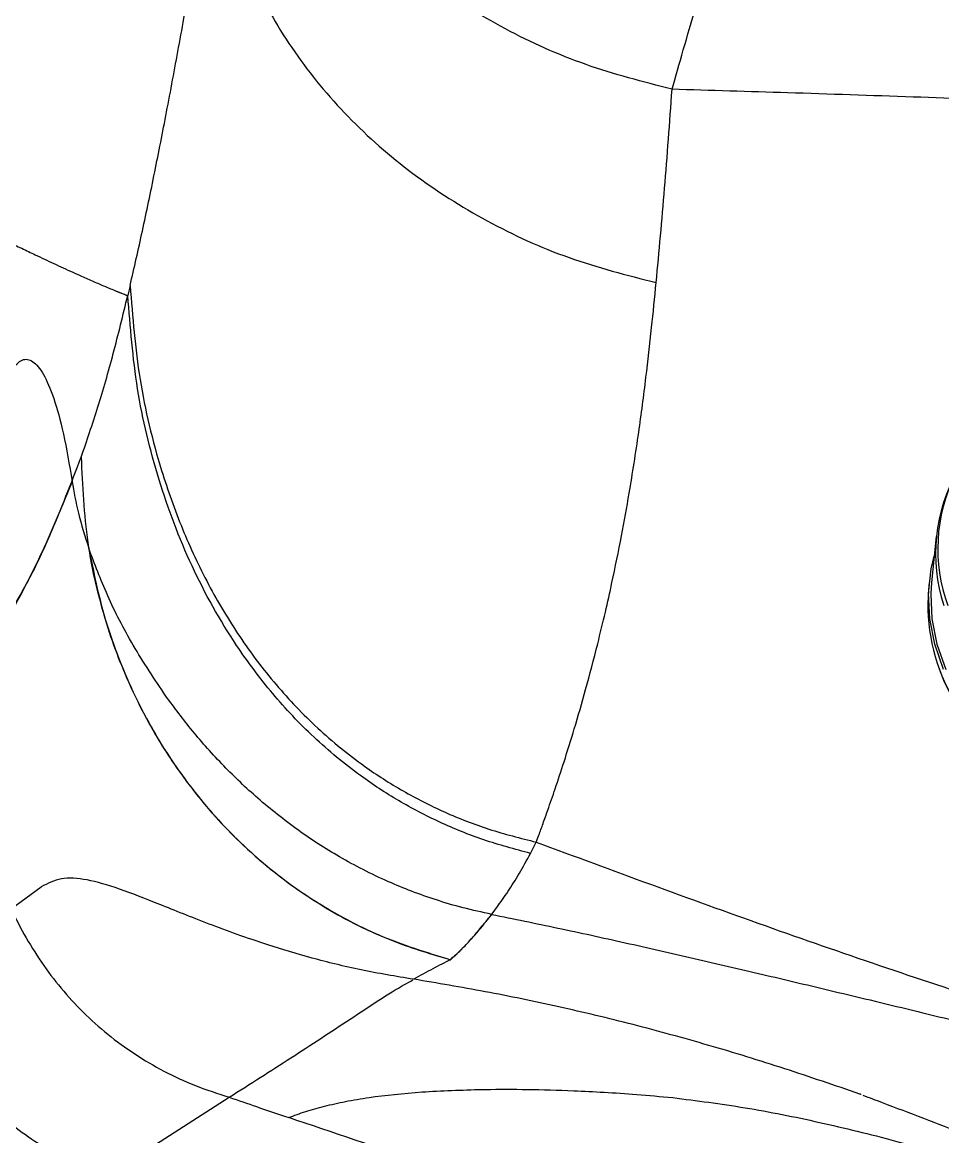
# Model space of a CAD drawing. Extents: x 832 to 912, y 781 to 934.
# Drawn here: x 842.738 to 846.045, y 820.873 to 824.875 of the extents above; entities that cross this region are included whole.
import ezdxf

# ---------------------------------------------------------------- set-up
doc = ezdxf.new("R2010")
doc.units = 0
doc.header["$MEASUREMENT"] = 0
doc.layers.add('1', color=4, linetype='Continuous')

# ---------------------------------------------------------------- blocks, each defined once
blk = doc.blocks.new('2026 SOVEREIGN HL')
at = {"layer": '1', "color": 3, "linetype": 'Continuous', "lineweight": 25}
for p, q in [((11.3959, 26.8343), (11.3875, 26.7985)), ((14.2919, 25.9336), (14.2749, 25.768)), ((14.2671, 25.7688), (14.2643, 25.7417)), ((12.8344, 24.7956), (12.8551, 24.836)), ((10.9684, 24.5965), (11.0766, 24.6753)), ((12.661, 23.948), (12.6716, 23.9482)), ((11.3155, 23.6405), (11.7518, 23.9199))]:
    blk.add_line(p, q, dxfattribs=at)
at = {"layer": '1', "color": 3, "linetype": 'Continuous', "lineweight": 25, "flags": 128}
for points in [[(14.3182, 25.4553), (14.2864, 25.5467), (14.2685, 25.6378), (14.2644, 25.7283), (14.2742, 25.8175), (14.2846, 25.8626)], [(14.2749, 25.768), (14.2722, 25.7276), (14.2763, 25.6374), (14.2942, 25.5466), (14.3259, 25.4554)], [(17.3004, 24.2099), (17.1122, 24.2131), (16.9227, 24.2231), (16.7328, 24.2395), (16.5437, 24.2625), (16.3563, 24.2919), (16.1717, 24.3275), (15.9907, 24.3691), (15.8144, 24.4165), (15.6438, 24.4695), (15.4796, 24.5277), (15.3229, 24.5909), (15.1744, 24.6587), (15.0349, 24.7308), (14.9052, 24.8067), (14.786, 24.8862), (14.6778, 24.9686), (14.5814, 25.0537), (14.4971, 25.1409), (14.4255, 25.2298), (14.3669, 25.32), (14.3217, 25.4108), (14.3039, 25.4572)]]:
    blk.add_lwpolyline(points, dxfattribs=at)
at = {"layer": '1', "color": 3, "linetype": 'Continuous', "lineweight": 25}
for centre, radius, start, end in [((14.8918, 25.8721), 0.6024, 150.2316, 198.0025), ((14.8973, 25.89), 0.5998, 153.9526, 199.9399), ((14.924, 25.6868), 0.6619, 175.2428, 208.82)]:
    blk.add_arc(centre, radius, start, end, dxfattribs=at)
for points, knots in [([(13.3428, 27.5393), (13.3559, 27.5851), (13.382, 27.6769), (13.4294, 27.8382), (13.4823, 28.0159), (13.5412, 28.2103), (13.6053, 28.4196), (13.6743, 28.6421), (13.7475, 28.8755), (13.8241, 29.1173), (13.8964, 29.3435), (13.9631, 29.5501), (14.0234, 29.7352), (14.0833, 29.9178), (14.122, 30.0342), (14.1414, 30.0925)], [0, 0, 0, 0, 0.079635, 0.159675, 0.24022, 0.321361, 0.403181, 0.485757, 0.56916, 0.653453, 0.73867, 0.803223, 0.86831, 0.933916, 1, 1, 1, 1]), ([(13.3428, 27.5393), (13.2386, 27.5661), (13.0301, 27.6197), (12.7396, 27.7509), (12.4753, 27.9153), (12.2451, 28.1125), (12.0544, 28.3361), (11.9096, 28.5806), (11.8097, 28.8395), (11.7867, 29.0174), (11.7751, 29.1063)], [0, 0, 0, 0, 0.125003, 0.250003, 0.375001, 0.5, 0.624999, 0.749997, 0.874997, 1, 1, 1, 1]), ([(11.3959, 26.8343), (11.4106, 26.8988), (11.4404, 27.0291), (11.4839, 27.2385), (11.5274, 27.4588), (11.5631, 27.65), (11.5922, 27.8105), (11.614, 27.9345), (11.6358, 28.0631), (11.6571, 28.1941), (11.6782, 28.3292), (11.6916, 28.4269), (11.6983, 28.4762)], [0, 0, 0, 0, 0.140036, 0.282961, 0.421234, 0.564312, 0.636184, 0.710127, 0.782616, 0.856671, 0.927683, 1, 1, 1, 1]), ([(11.6983, 28.4762), (11.7096, 28.383), (11.7322, 28.1967), (11.8329, 27.9255), (11.9794, 27.6697), (12.1727, 27.4363), (12.4063, 27.2312), (12.6745, 27.0609), (12.9691, 26.926), (13.1803, 26.8721), (13.2859, 26.8451)], [0, 0, 0, 0, 0.125004, 0.250003, 0.375001, 0.5, 0.624999, 0.749996, 0.874997, 1, 1, 1, 1]), ([(13.2859, 26.8451), (13.2963, 26.9568), (13.3173, 27.1804), (13.3343, 27.4195), (13.3428, 27.5393)], [0, 0, 0, 0, 0.499012, 1, 1, 1, 1]), ([(19.3979, 27.2631), (19.2691, 27.273), (19.0036, 27.2935), (18.5986, 27.3191), (18.1799, 27.3428), (17.7516, 27.3645), (17.3194, 27.3848), (16.8766, 27.4046), (16.4338, 27.4238), (15.9832, 27.4428), (15.5377, 27.4611), (15.0916, 27.4788), (14.6489, 27.4956), (14.204, 27.5117), (13.7681, 27.5266), (13.481, 27.5352), (13.3428, 27.5393)], [0, 0, 0, 0, 0.063363, 0.130662, 0.198148, 0.267906, 0.33969, 0.409259, 0.484509, 0.556932, 0.631192, 0.704894, 0.778783, 0.852716, 0.929106, 1, 1, 1, 1]), ([(10.0456, 27.1713), (10.0704, 27.1777), (10.1206, 27.1907), (10.1959, 27.1998), (10.2717, 27.2021), (10.347, 27.1974), (10.4157, 27.1876), (10.4779, 27.1746), (10.5331, 27.1605), (10.576, 27.1476), (10.6062, 27.1378), (10.6245, 27.1317), (10.6431, 27.1251), (10.662, 27.1183), (10.6812, 27.1112), (10.7007, 27.1037), (10.7218, 27.0954), (10.7448, 27.0861), (10.7699, 27.0757), (10.7961, 27.0645), (10.8233, 27.0527), (10.8516, 27.0401), (10.8793, 27.0275), (10.9055, 27.0155), (10.9304, 27.0039), (10.9557, 26.9921), (10.9812, 26.9801), (11.0063, 26.9682), (11.0308, 26.9566), (11.0582, 26.9436), (11.0886, 26.9292), (11.122, 26.9136), (11.1557, 26.898), (11.1889, 26.8827), (11.2182, 26.8695), (11.2431, 26.8585), (11.2641, 26.8493), (11.2845, 26.8405), (11.305, 26.8318), (11.3254, 26.8233), (11.3402, 26.8172), (11.349, 26.8137), (11.352, 26.8125), (11.355, 26.8113), (11.3579, 26.8101), (11.3609, 26.8089), (11.3638, 26.8077), (11.3688, 26.8058), (11.3749, 26.8034), (11.3813, 26.8008), (11.3851, 26.7993), (11.3869, 26.7987), (11.3873, 26.7985), (11.3874, 26.7985), (11.3875, 26.7985), (11.3875, 26.7985), (11.3875, 26.7985)], [0, 0, 0, 0, 0.05587, 0.113131, 0.169111, 0.225908, 0.281886, 0.322807, 0.365071, 0.405313, 0.418745, 0.432392, 0.446255, 0.460333, 0.474627, 0.489136, 0.503861, 0.521737, 0.540409, 0.559877, 0.58014, 0.6012, 0.623055, 0.641925, 0.65957, 0.678769, 0.698292, 0.716499, 0.734705, 0.752912, 0.777659, 0.80243, 0.827428, 0.852797, 0.876652, 0.892702, 0.908337, 0.923557, 0.938362, 0.953942, 0.969188, 0.971408, 0.973621, 0.975829, 0.97803, 0.980225, 0.982413, 0.984596, 0.99127, 0.996062, 0.998972, 0.999721, 0.999919, 0.999974, 0.999991, 1, 1, 1, 1]), ([(11.3959, 26.8343), (11.4048, 26.7217), (11.4225, 26.498), (11.4932, 26.2058), (11.5802, 25.9607), (11.6736, 25.7609), (11.7856, 25.5731), (11.9166, 25.3995), (12.0665, 25.2426), (12.2214, 25.1163), (12.3756, 25.0173), (12.5254, 24.9415), (12.6856, 24.8787), (12.7981, 24.8504), (12.8551, 24.836)], [0, 0, 0, 0, 0.130569, 0.259621, 0.344388, 0.427917, 0.510175, 0.591291, 0.671597, 0.751657, 0.812051, 0.873213, 0.935666, 1, 1, 1, 1]), ([(12.8551, 24.836), (12.8582, 24.8444), (12.8663, 24.8665), (12.8802, 24.9046), (12.8998, 24.9599), (12.9251, 25.0335), (12.9571, 25.1305), (12.9938, 25.2487), (13.0345, 25.3894), (13.0716, 25.5297), (13.1027, 25.6585), (13.1316, 25.7872), (13.1606, 25.9289), (13.1929, 26.1081), (13.2225, 26.2973), (13.2487, 26.4963), (13.2692, 26.6759), (13.2806, 26.7911), (13.2859, 26.8451)], [0, 0, 0, 0, 0.01484, 0.03923, 0.067283, 0.111375, 0.166075, 0.23137, 0.307245, 0.393675, 0.451975, 0.505005, 0.58777, 0.660862, 0.762623, 0.852108, 0.930569, 1, 1, 1, 1]), ([(11.22, 26.2183), (11.2403, 26.2773), (11.2804, 26.3939), (11.3356, 26.5865), (11.3702, 26.7281), (11.3875, 26.7985)], [0, 0, 0, 0, 0.3400365, 0.6723691, 1, 1, 1, 1]), ([(12.8344, 24.7956), (12.7779, 24.8106), (12.6665, 24.8404), (12.508, 24.905), (12.3597, 24.9823), (12.2068, 25.0826), (12.0533, 25.2099), (11.9046, 25.3675), (11.7526, 25.5709), (11.6099, 25.8271), (11.4926, 26.1376), (11.4139, 26.4638), (11.3963, 26.6865), (11.3875, 26.7985)], [0, 0, 0, 0, 0.064192, 0.126615, 0.187829, 0.248332, 0.328587, 0.409093, 0.49038, 0.61432, 0.740932, 0.869783, 1, 1, 1, 1]), ([(10.9705, 26.5347), (10.9832, 26.5481), (11.0085, 26.5751), (11.0466, 26.567), (11.0845, 26.5223), (11.1215, 26.4356), (11.1572, 26.3102), (11.1774, 26.1906), (11.1875, 26.1309)], [0, 0, 0, 0, 0.167151, 0.334424, 0.500723, 0.667991, 0.834523, 1, 1, 1, 1]), ([(10.8471, 25.4512), (10.8937, 25.5297), (10.9866, 25.6864), (11.1106, 25.9346), (11.1837, 26.1242), (11.22, 26.2183)], [0, 0, 0, 0, 0.336235, 0.670376, 1, 1, 1, 1]), ([(11.22, 26.2183), (11.2247, 26.116), (11.234, 25.9135), (11.3048, 25.6179), (11.4151, 25.3394), (11.5671, 25.0836), (11.7582, 24.8563), (11.9611, 24.6846), (12.1606, 24.5614), (12.3466, 24.4734), (12.4792, 24.4339), (12.5463, 24.4138)], [0, 0, 0, 0, 0.129627, 0.256635, 0.381366, 0.504279, 0.62612, 0.748064, 0.830312, 0.914029, 1, 1, 1, 1]), ([(11.1875, 26.1309), (11.1624, 26.069), (11.1118, 25.9447), (11.0425, 25.7957), (10.9938, 25.7113), (10.9757, 25.68)], [0, 0, 0, 0, 0.38388, 0.771113, 1, 1, 1, 1]), ([(11.1875, 26.1309), (11.1939, 26.0938), (11.2068, 26.0189), (11.2337, 25.934), (11.2472, 25.8913)], [0, 0, 0, 0, 0.496872, 1, 1, 1, 1]), ([(11.2472, 25.8913), (11.2646, 25.8058), (11.2991, 25.6361), (11.3924, 25.3932), (11.5142, 25.1662), (11.6663, 24.9593), (11.8469, 24.7758), (12.0552, 24.6203), (12.289, 24.4935), (12.4597, 24.4406), (12.5463, 24.4138)], [0, 0, 0, 0, 0.127734, 0.25346, 0.377508, 0.500366, 0.622778, 0.745816, 0.870936, 1, 1, 1, 1]), ([(11.5247, 25.3599), (11.4837, 25.4211), (11.4016, 25.544), (11.3102, 25.7241), (11.2683, 25.8353), (11.2472, 25.8913)], [0, 0, 0, 0, 0.330402, 0.662663, 1, 1, 1, 1]), ([(10.8471, 25.4512), (10.8398, 25.3671), (10.8255, 25.2014), (10.851, 24.9545), (10.9111, 24.72), (11.0086, 24.5023), (11.1422, 24.3069), (11.3117, 24.139), (11.4808, 24.0287), (11.6305, 23.959), (11.711, 23.9331), (11.7518, 23.9199)], [0, 0, 0, 0, 0.131973, 0.260148, 0.384851, 0.506718, 0.6269, 0.747248, 0.870417, 0.934188, 1, 1, 1, 1]), ([(12.695, 24.5766), (12.6604, 24.5841), (12.593, 24.5988), (12.4971, 24.6272), (12.4078, 24.6586), (12.3198, 24.6948), (12.2333, 24.7359), (12.149, 24.7818), (12.0717, 24.8291), (11.9711, 24.8976), (11.855, 24.9897), (11.7284, 25.1107), (11.6179, 25.2344), (11.5554, 25.3186), (11.5247, 25.3599)], [0, 0, 0, 0, 0.066597, 0.130042, 0.190607, 0.248501, 0.315062, 0.378709, 0.439599, 0.497857, 0.6275, 0.749062, 0.876924, 1, 1, 1, 1]), ([(10.6236, 25.1165), (10.6105, 25.0381), (10.5846, 24.8835), (10.5842, 24.6501), (10.6145, 24.4254), (10.6797, 24.2142), (10.7809, 24.0224), (10.8971, 23.8844), (11.0077, 23.7916), (11.101, 23.7306), (11.2039, 23.6783), (11.2778, 23.6533), (11.3155, 23.6405)], [0, 0, 0, 0, 0.134214, 0.265008, 0.391562, 0.513736, 0.632437, 0.750028, 0.809712, 0.870772, 0.933938, 1, 1, 1, 1]), ([(12.8551, 24.836), (13.1289, 24.7347), (13.6758, 24.5324), (14.4063, 24.2841), (15.0479, 24.0834), (15.6023, 23.9227), (15.976, 23.8266), (16.1642, 23.7782)], [0, 0, 0, 0, 0.2507042, 0.5007496, 0.6666943, 0.8322309, 1, 1, 1, 1]), ([(12.5463, 24.4138), (12.5549, 24.4214), (12.5733, 24.4378), (12.6036, 24.4683), (12.6374, 24.5054), (12.6742, 24.5494), (12.7129, 24.5998), (12.7527, 24.6571), (12.7923, 24.719), (12.8209, 24.7709), (12.8344, 24.7956)], [0, 0, 0, 0, 0.1056679, 0.2258821, 0.3560905, 0.491761, 0.6283896, 0.7615246, 0.8867976, 1, 1, 1, 1]), ([(12.4145, 24.3436), (12.3506, 24.3542), (12.2224, 24.3753), (12.0481, 24.4188), (11.8611, 24.475), (11.6739, 24.5428), (11.4975, 24.6142), (11.3531, 24.6713), (11.2379, 24.7043), (11.1449, 24.7116), (11.0994, 24.6874), (11.0766, 24.6753)], [0, 0, 0, 0, 0.083475, 0.167318, 0.249984, 0.374771, 0.499951, 0.624693, 0.749679, 0.874605, 1, 1, 1, 1]), ([(12.5463, 24.4138), (12.5677, 24.4334), (12.614, 24.4759), (12.6666, 24.5413), (12.695, 24.5766)], [0, 0, 0, 0, 0.460015, 1, 1, 1, 1]), ([(12.695, 24.5766), (12.7739, 24.5605), (12.9325, 24.5281), (13.1754, 24.4749), (13.4213, 24.419), (13.6642, 24.3622), (13.9258, 24.3001), (14.2066, 24.2325), (14.5097, 24.1583), (14.8103, 24.0832), (15.0061, 24.0316), (15.1041, 24.0058)], [0, 0, 0, 0, 0.099874, 0.200642, 0.303259, 0.404899, 0.500273, 0.625256, 0.750174, 0.87506, 1, 1, 1, 1]), ([(12.5463, 24.4138), (12.5258, 24.4033), (12.4849, 24.3824), (12.438, 24.3565), (12.4146, 24.3436)], [0, 0, 0, 0, 0.500815, 1, 1, 1, 1]), ([(11.7518, 23.9199), (11.8264, 23.9673), (11.976, 24.0623), (12.1881, 24.2009), (12.3381, 24.3017), (12.4019, 24.3357), (12.412, 24.3411)], [0, 0, 0, 0, 0.312054, 0.625549, 0.941002, 1, 1, 1, 1]), ([(14.0174, 23.9313), (13.9277, 23.9621), (13.7475, 24.0241), (13.4745, 24.1076), (13.2026, 24.1822), (12.9339, 24.2463), (12.6697, 24.3009), (12.4996, 24.3294), (12.4146, 24.3436)], [0, 0, 0, 0, 0.1652818, 0.3322376, 0.4990814, 0.6649026, 0.8323878, 1, 1, 1, 1]), ([(11.9655, 23.847), (11.9854, 23.8544), (12.0249, 23.869), (12.0933, 23.8882), (12.1686, 23.9053), (12.281, 23.9239), (12.4389, 23.9411), (12.5871, 23.9457), (12.661, 23.948)], [0, 0, 0, 0, 0.126003, 0.250452, 0.375005, 0.501773, 0.751629, 1, 1, 1, 1]), ([(12.6716, 23.9482), (12.7218, 23.9484), (12.8231, 23.949), (12.9678, 23.9447), (13.0996, 23.938), (13.2186, 23.9308), (13.3019, 23.9227), (13.3451, 23.9185)], [0, 0, 0, 0, 0.246632, 0.49821, 0.657341, 0.822277, 1, 1, 1, 1]), ([(14.0224, 23.9294), (14.0224, 23.9294), (14.0224, 23.9294), (14.0224, 23.9294), (14.0223, 23.9295), (14.0219, 23.9296), (14.0203, 23.9303), (14.0187, 23.9308), (14.0174, 23.9313)], [0, 0, 0, 0, 0.007509, 0.015515, 0.0341, 0.087873, 0.276053, 1, 1, 1, 1]), ([(11.7518, 23.9199), (11.7847, 23.9086), (11.8559, 23.8842), (11.9271, 23.86), (11.9655, 23.847)], [0, 0, 0, 0, 0.461547, 1, 1, 1, 1]), ([(13.3451, 23.9185), (13.4313, 23.9076), (13.6038, 23.8857), (13.8715, 23.8317), (14.1449, 23.7654), (14.3325, 23.7103), (14.4263, 23.6827)], [0, 0, 0, 0, 0.250001, 0.500006, 0.749998, 1, 1, 1, 1]), ([(14.0285, 23.9271), (14.0515, 23.9185), (14.124, 23.8913), (14.246, 23.8446), (14.4033, 23.7835), (14.5783, 23.7142), (14.7799, 23.6332), (15.0107, 23.5393), (15.1741, 23.472), (15.2616, 23.436)], [0, 0, 0, 0, 0.055564, 0.17536, 0.295449, 0.437208, 0.600926, 0.786468, 1, 1, 1, 1]), ([(12.9251, 23.5346), (12.7647, 23.5848), (12.444, 23.6853), (12.125, 23.7931), (11.9655, 23.847)], [0, 0, 0, 0, 0.4999986, 1, 1, 1, 1])]:
    blk.add_open_spline(points, degree=3, knots=knots, dxfattribs=at)

msp = doc.modelspace()

# ---------------------------------------------------------------- block references
at = {"layer": '1'}
msp.add_blockref('2026 SOVEREIGN HL', (831.7292, 797.0948), dxfattribs=at)

doc.saveas('drawing.dxf')
